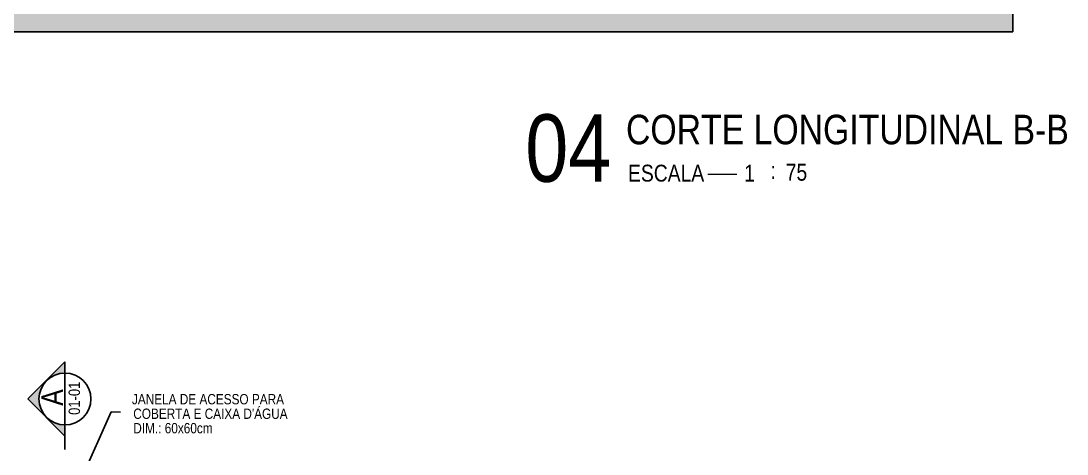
# Model space of a CAD drawing. Extents: x -263 to -176, y -135 to 681.
# Drawn here: x -220.22 to -210.06, y 659.26 to 663.46 of the extents above; entities that cross this region are included whole.
import ezdxf
from ezdxf.enums import TextEntityAlignment as Align

# ---------------------------------------------------------------- set-up
doc = ezdxf.new("R2010")
doc.units = 0
doc.header["$MEASUREMENT"] = 0
doc.linetypes.add('CONTINU', pattern=[0])
doc.linetypes.add('DASHDOT2', pattern=[0.5, 0.25, -0.125, 0, -0.125])
doc.layers.get('0').update_dxf_attribs({"linetype": 'CONTINUOUS'})
for name, color, linetype in [('AR-ALV', 5, 'CONTINUOUS'), ('COTAS', 7, 'CONTINUOUS'), ('E-txt-g', 3, 'CONTINUOUS'), ('E-TXT-Y', 2, 'CONTINUOUS'), ('LAYER4', 7, 'CONTINUOUS'), ('LAYER5', 8, 'CONTINUOUS'), ('LAYER7', 4, 'CONTINUOUS')]:
    doc.layers.add(name, color=color, linetype=linetype)
doc.layers.add('E-Cta-W', color=7, linetype='CONTINUOUS', lineweight=20)
doc.layers.add('E-Txt-W', color=7, linetype='CONTINUOUS', lineweight=20)
doc.styles.add('F2', font='swissc.ttf')
doc.dimstyles.get("Standard").update_dxf_attribs({"dimtxt": 0.18, "dimasz": 0.18, "dimexe": 0.18, "dimexo": 0.0625, "dimgap": 0.09, "dimtad": 0, "dimtih": 1, "dimtoh": 1, "dimdec": 4, "dimzin": 0, "dimdsep": 46, "dimtxsty": 'Standard', "dimcen": 0.09, "dimadec": 0, "dimazin": 0, "dimtfac": 1, "dimtdec": 4, "dimtofl": 0, "dimtmove": 0, "dimatfit": 3, "dimfxl": 1, "dimtolj": 1, "dimtzin": 0, "dimarcsym": 0})

# ---------------------------------------------------------------- blocks, each defined once
blk = doc.blocks.new('A$C52F82244')
at = {"layer": 'LAYER5'}
blk.add_hatch(color=2, dxfattribs=at).paths.add_polyline_path([(0.5, 0.85), (0, 0.35), (0.15, 0.35, -1), (0.85, 0.35), (1, 0.35)])
at = {"layer": 'LAYER4', "color": 2}
blk.add_line((0.15, 0.35), (0.85, 0.35), dxfattribs=at)
at = {"layer": 'LAYER7', "color": 2}
for p, q in [((0.5, 0.85), (0, 0.35)), ((0.5, 0.85), (1, 0.35)), ((0.15, 0.35), (0, 0.35)), ((0.85, 0.35), (1, 0.35))]:
    blk.add_line(p, q, dxfattribs=at)
blk.add_circle((0.5, 0.35), 0.35, dxfattribs=at)
blk = doc.blocks.new('IND_DES')
at = {"layer": 'E-Txt-W', "color": 7}
blk.add_line((0.0269, -0.2428), (0.1984, -0.2428), dxfattribs=at)
at = {"layer": 'E-txt-g', "color": 7, "style": 'F2'}
for s, p in [('ESCALA', (-0.4463, -0.2864)), ('1', (0.2426, -0.2864)), (':', (0.3988, -0.2706))]:
    blk.add_text(s, height=0.1, dxfattribs=at).set_placement(p)
blk.add_attdef('ESCALA', (0.4897, -0.2812), '', height=0.1, dxfattribs=at)
at = {"layer": 'E-Txt-W', "color": 6, "style": 'F2'}
blk.add_attdef('00', text='', height=0.4, dxfattribs=at).set_placement((-0.7083, -0.2881), align=Align.CENTER)
at = {"layer": 'E-TXT-Y', "color": 7, "style": 'F2'}
for tag, p in [('PROJETO', (-0.4563, 0.1829)), ('DESENHO', (-0.4582, -0.0658))]:
    blk.add_attdef(tag, p, '', height=0.175, dxfattribs=at)

msp = doc.modelspace()

# ---------------------------------------------------------------- hatches: boundary and pattern name
at = {"layer": 'COTAS', "linetype": 'CONTINU'}
h = msp.add_hatch(dxfattribs=at)
h.set_pattern_fill('ANSI38', color=8, scale=0.25, style=0)
h.set_pattern_definition([(45, (0, 1.01835), (-0.0220970869, 0.0220970869), []), (135, (0, 1.01835), (-0.0662912607, 0.0220970869), [0.078125, -0.046875])])
h.paths.add_polyline_path([(-232.202, 662.913), (-234.69, 662.322), (-238.578, 662.353), (-241.658, 661.763), (-243.555, 660.955), (-246.513, 660.421), (-246.513, 659.71), (-243.353, 660.28), (-241.452, 661.089), (-238.514, 661.653), (-234.611, 661.621), (-231.991, 662.447), (-227.761, 663.358), (-210.583, 663.358), (-210.583, 663.558), (-211.141, 663.558), (-211.641, 663.708), (-213.141, 663.708), (-213.141, 663.758), (-228.841, 663.758), (-228.841, 663.658), (-230.497, 663.585)])

# ---------------------------------------------------------------- linework, layer by layer
at = {"color": 8, "linetype": 'Continuous'}
for p, q in [((-210.583, 663.558), (-210.583, 663.358)), ((-210.583, 663.358), (-227.761, 663.358))]:
    msp.add_line(p, q, dxfattribs=at)
at = {"layer": 'AR-ALV', "color": 2, "linetype": 'DASHDOT2'}
msp.add_line((-219.789, 660.157), (-219.789, 639.2), dxfattribs=at)

# ---------------------------------------------------------------- block references
ref = msp.add_blockref('IND_DES', (-213.59, 662.374), dxfattribs=dict(xscale=1.636240131907927, yscale=1.636240131907927, zscale=1.636240131907927))
ref.add_attrib('00', '04', dxfattribs={"layer": 'E-Txt-W', "height": 0.6545, "style": 'F2'}).set_placement((-214.901, 661.903), align=Align.CENTER)
ref.add_attrib('DESENHO', 'CORTE LONGITUDINAL B-B', (-214.34, 662.267), dxfattribs={"layer": 'E-TXT-Y', "color": 2, "height": 0.28634, "style": 'F2'})
ref.add_attrib('ESCALA', '75', (-212.789, 661.914), dxfattribs={"layer": 'E-txt-g', "color": 7, "height": 0.1636, "style": 'F2'})
at = {"layer": 'LAYER4', "color": 2, "xscale": 0.7200000000000001, "yscale": 0.7200000000000001, "zscale": 0.7200000000000001, "rotation": 90}
msp.add_blockref('A$C52F82244', (-219.537, 659.437), dxfattribs=at)

# ---------------------------------------------------------------- texts
at = {"color": 7, "style": 'F2'}
for s, height, p in [('A', 0.21, (-219.807, 659.731)), ('01-01', 0.11, (-219.643, 659.643))]:
    msp.add_text(s, height=height, rotation=90, dxfattribs=at).set_placement(p)
at = {"color": 4, "linetype": 'Continuous', "style": 'F2'}
for s, p in [('JANELA DE ACESSO PARA ', (-219.138, 659.745)), ("COBERTA E CAIXA D'ÁGUA", (-219.125, 659.604)), ('DIM.: 60x60cm', (-219.125, 659.464))]:
    msp.add_text(s, height=0.1, dxfattribs=at).set_placement(p)

# ---------------------------------------------------------------- leaders
at = {"layer": 'E-Cta-W', "color": 4}
msp.add_leader([(-220.541, 656.988), (-219.341, 659.672), (-219.248, 659.67)], dimstyle='Standard', dxfattribs=at)

doc.saveas('drawing.dxf')
